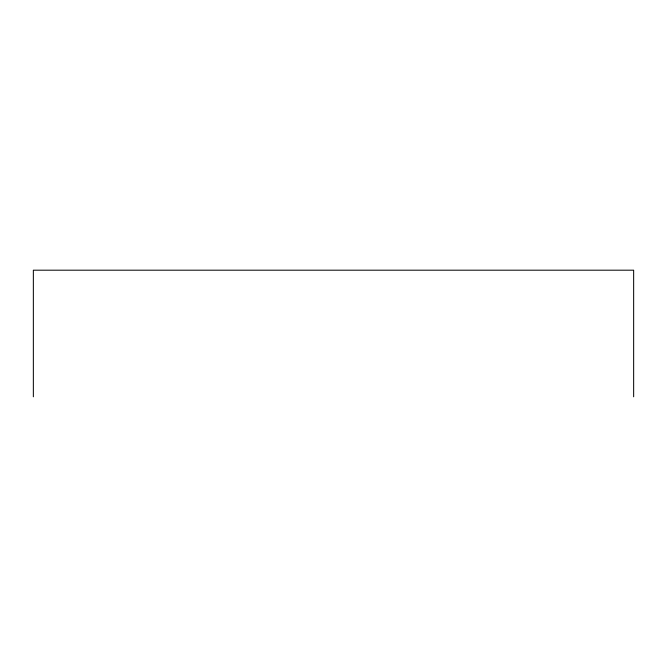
<?xml version="1.0" encoding="UTF-8"?>
<svg xmlns="http://www.w3.org/2000/svg" width="667" height="667" viewBox="0 0 667 667"><rect width="100%" height="100%" fill="white"/><g stroke="black" fill="none" stroke-linecap="round" stroke-linejoin="round"><path stroke-width="1" d="M633.65 396.807L633.65 270.193L33.35 270.193L33.35 396.807"/></g></svg>
